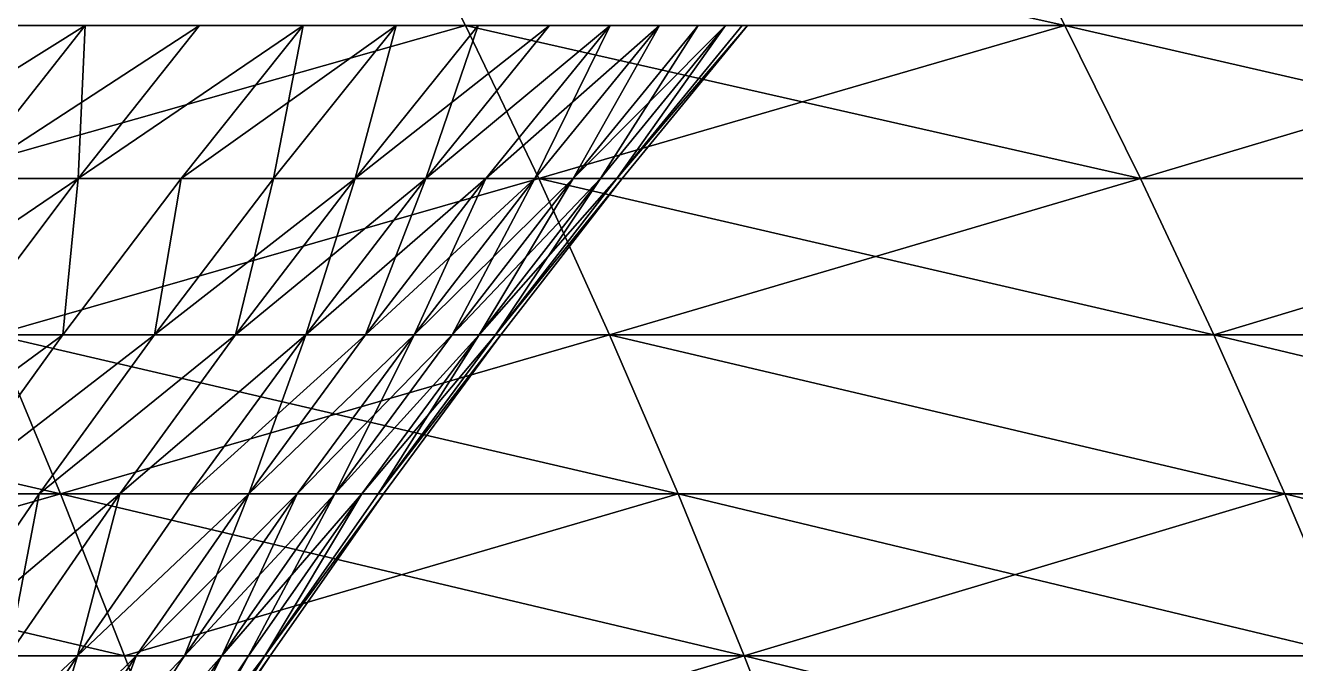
# Model space of a CAD drawing. Header units: millimetres. Extents: x -3250 to 8000, y -3250 to 3250.
# Drawn here: x 6514.3 to 6642.4, y 449.9 to 514.2 of the extents above; entities that cross this region are included whole.
import ezdxf

# ---------------------------------------------------------------- set-up
doc = ezdxf.new("R2010")
doc.units = ezdxf.units.MM
doc.header["$MEASUREMENT"] = 0
doc.layers.add('MESH_3D', color=2, linetype='CONTINUOUS')

msp = doc.modelspace()

# ---------------------------------------------------------------- linework, layer by layer
at = {"layer": 'MESH_3D'}
for points in [[(6551.13, 529.35, 25535.67), (6489.86, 529.35, 25578.57), (6497.19, 514.23, 25589.32)], [(6551.13, 529.35, 25535.67), (6497.19, 514.23, 25589.32), (6558.72, 514.23, 25546.24)], [(6619.16, 514.23, 25501.63), (6551.13, 529.35, 25535.67), (6558.72, 514.23, 25546.24)], [(6611.31, 529.35, 25491.26), (6551.13, 529.35, 25535.67), (6619.16, 514.23, 25501.63)], [(6678.47, 514.23, 25455.53), (6611.31, 529.35, 25491.26), (6619.16, 514.23, 25501.63)], [(6670.36, 529.35, 25445.36), (6611.31, 529.35, 25491.26), (6678.47, 514.23, 25455.53)], [(6495.7, 498.79, 3076.95), (6508.21, 498.79, 3119.38), (6520.37, 514.23, 3115.96)], [(6495.7, 498.79, 3076.95), (6520.37, 514.23, 3115.96), (6507.77, 514.23, 3073.22)], [(6497.19, 514.23, 1110.68), (6558.72, 514.23, 1153.76), (6504.31, 498.79, 1100.24)], [(6558.72, 514.23, 25546.24), (6497.19, 514.23, 25589.32), (6504.31, 498.79, 25599.76)], [(6504.31, 498.79, 1100.24), (6558.72, 514.23, 1153.76), (6566.1, 498.79, 1143.51)], [(6558.72, 514.23, 25546.24), (6504.31, 498.79, 25599.76), (6566.1, 498.79, 25556.49)], [(6508.21, 498.79, 23580.62), (6507.77, 514.23, 23626.78), (6520.37, 514.23, 23584.04)], [(6508.21, 498.79, 3119.38), (6519.66, 498.79, 3162.12), (6520.37, 514.23, 3115.96)], [(6531.9, 514.23, 23541), (6508.21, 498.79, 23580.62), (6520.37, 514.23, 23584.04)], [(6519.66, 498.79, 23537.88), (6508.21, 498.79, 23580.62), (6531.9, 514.23, 23541)], [(6519.66, 498.79, 3162.12), (6542.36, 514.23, 3202.32), (6531.9, 514.23, 3159)], [(6519.66, 498.79, 3162.12), (6530.04, 498.79, 3205.13), (6542.36, 514.23, 3202.32)], [(6520.37, 514.23, 3115.96), (6519.66, 498.79, 3162.12), (6531.9, 514.23, 3159)], [(6542.36, 514.23, 23497.68), (6519.66, 498.79, 23537.88), (6531.9, 514.23, 23541)], [(6530.04, 498.79, 23494.87), (6519.66, 498.79, 23537.88), (6542.36, 514.23, 23497.68)], [(6530.04, 498.79, 3205.13), (6539.35, 498.79, 3248.38), (6551.73, 514.23, 3245.88)], [(6530.04, 498.79, 3205.13), (6551.73, 514.23, 3245.88), (6542.36, 514.23, 3202.32)], [(6539.35, 498.79, 23451.62), (6530.04, 498.79, 23494.87), (6542.36, 514.23, 23497.68)], [(6539.35, 498.79, 3248.38), (6547.58, 498.79, 3291.86), (6551.73, 514.23, 3245.88)], [(6539.35, 498.79, 23451.62), (6542.36, 514.23, 23497.68), (6551.73, 514.23, 23454.12)], [(6547.58, 498.79, 23408.14), (6539.35, 498.79, 23451.62), (6551.73, 514.23, 23454.12)], [(6547.58, 498.79, 3291.86), (6554.71, 498.79, 3335.52), (6567.2, 514.23, 3333.64)], [(6547.58, 498.79, 3291.86), (6567.2, 514.23, 3333.64), (6560.01, 514.23, 3289.66)], [(6551.73, 514.23, 3245.88), (6547.58, 498.79, 3291.86), (6560.01, 514.23, 3289.66)], [(6547.58, 498.79, 23408.14), (6551.73, 514.23, 23454.12), (6560.01, 514.23, 23410.34)], [(6554.71, 498.79, 23364.48), (6547.58, 498.79, 23408.14), (6560.01, 514.23, 23410.34)], [(6554.71, 498.79, 3335.52), (6573.29, 514.23, 3377.78), (6567.2, 514.23, 3333.64)], [(6554.71, 498.79, 3335.52), (6560.76, 498.79, 3379.35), (6573.29, 514.23, 3377.78)], [(6554.71, 498.79, 23364.48), (6560.01, 514.23, 23410.34), (6567.2, 514.23, 23366.36)], [(6573.29, 514.23, 23322.22), (6554.71, 498.79, 23364.48), (6567.2, 514.23, 23366.36)], [(6560.76, 498.79, 23320.65), (6554.71, 498.79, 23364.48), (6573.29, 514.23, 23322.22)], [(6558.72, 514.23, 1153.76), (6619.16, 514.23, 1198.37), (6626.79, 498.79, 1188.3)], [(6558.72, 514.23, 1153.76), (6626.79, 498.79, 1188.3), (6566.1, 498.79, 1143.51)], [(6619.16, 514.23, 25501.63), (6558.72, 514.23, 25546.24), (6566.1, 498.79, 25556.49)], [(6560.76, 498.79, 3379.35), (6565.72, 498.79, 3423.31), (6573.29, 514.23, 3377.78)], [(6578.28, 514.23, 23277.94), (6560.76, 498.79, 23320.65), (6573.29, 514.23, 23322.22)], [(6565.72, 498.79, 23276.69), (6560.76, 498.79, 23320.65), (6578.28, 514.23, 23277.94)], [(6565.72, 498.79, 3423.31), (6569.57, 498.79, 3467.39), (6578.28, 514.23, 3422.06)], [(6573.29, 514.23, 3377.78), (6565.72, 498.79, 3423.31), (6578.28, 514.23, 3422.06)], [(6569.57, 498.79, 23232.61), (6565.72, 498.79, 23276.69), (6578.28, 514.23, 23277.94)], [(6619.16, 514.23, 25501.63), (6566.1, 498.79, 25556.49), (6626.79, 498.79, 25511.7)], [(6569.57, 498.79, 3467.39), (6584.94, 514.23, 3510.92), (6582.17, 514.23, 3466.45)], [(6569.57, 498.79, 3467.39), (6572.33, 498.79, 3511.55), (6584.94, 514.23, 3510.92)], [(6578.28, 514.23, 3422.06), (6569.57, 498.79, 3467.39), (6582.17, 514.23, 3466.45)], [(6569.57, 498.79, 23232.61), (6578.28, 514.23, 23277.94), (6582.17, 514.23, 23233.55)], [(6572.33, 498.79, 23188.45), (6569.57, 498.79, 23232.61), (6582.17, 514.23, 23233.55)], [(6572.33, 498.79, 3511.55), (6573.98, 498.79, 3555.76), (6584.94, 514.23, 3510.92)], [(6572.33, 498.79, 23188.45), (6582.17, 514.23, 23233.55), (6584.94, 514.23, 23189.08)], [(6573.98, 498.79, 23144.24), (6572.33, 498.79, 23188.45), (6584.94, 514.23, 23189.08)], [(6573.98, 498.79, 3555.76), (6587.16, 514.23, 3600), (6586.61, 514.23, 3555.44)], [(6573.98, 498.79, 3555.76), (6574.53, 498.79, 3600), (6587.16, 514.23, 3600)], [(6584.94, 514.23, 3510.92), (6573.98, 498.79, 3555.76), (6586.61, 514.23, 3555.44)], [(6573.98, 498.79, 23144.24), (6587.16, 514.23, 23100), (6574.53, 498.79, 23100)], [(6573.98, 498.79, 23144.24), (6584.94, 514.23, 23189.08), (6586.61, 514.23, 23144.56)], [(6573.98, 498.79, 23144.24), (6586.61, 514.23, 23144.56), (6587.16, 514.23, 23100)], [(6574.53, 498.79, 23100), (6587.16, 514.23, 23100), (6587.16, 514.23, 3600)], [(6574.53, 498.79, 23100), (6587.16, 514.23, 3600), (6574.53, 498.79, 3600)], [(6619.16, 514.23, 1198.37), (6678.47, 514.23, 1244.47), (6686.35, 498.79, 1234.6)], [(6619.16, 514.23, 1198.37), (6686.35, 498.79, 1234.6), (6626.79, 498.79, 1188.3)], [(6678.47, 514.23, 25455.53), (6619.16, 514.23, 25501.63), (6626.79, 498.79, 25511.7)], [(6678.47, 514.23, 25455.53), (6626.79, 498.79, 25511.7), (6686.35, 498.79, 25465.4)], [(6496.43, 483.04, 3122.7), (6519.66, 498.79, 3162.12), (6508.21, 498.79, 3119.38)], [(6496.43, 483.04, 3122.7), (6507.8, 483.04, 3165.14), (6519.66, 498.79, 3162.12)], [(6504.31, 498.79, 1100.24), (6566.1, 498.79, 1143.51), (6511.2, 483.04, 1090.13)], [(6566.1, 498.79, 25556.49), (6504.31, 498.79, 25599.76), (6511.2, 483.04, 25609.87)], [(6507.8, 483.04, 3165.14), (6518.11, 483.04, 3207.85), (6519.66, 498.79, 3162.12)], [(6507.8, 483.04, 23534.86), (6508.21, 498.79, 23580.62), (6519.66, 498.79, 23537.88)], [(6518.11, 483.04, 23492.15), (6507.8, 483.04, 23534.86), (6519.66, 498.79, 23537.88)], [(6511.2, 483.04, 1090.13), (6566.1, 498.79, 1143.51), (6573.24, 483.04, 1133.57)], [(6566.1, 498.79, 25556.49), (6511.2, 483.04, 25609.87), (6573.24, 483.04, 25566.43)], [(6518.11, 483.04, 3207.85), (6527.35, 483.04, 3250.81), (6530.04, 498.79, 3205.13)], [(6519.66, 498.79, 3162.12), (6518.11, 483.04, 3207.85), (6530.04, 498.79, 3205.13)], [(6518.11, 483.04, 23492.15), (6519.66, 498.79, 23537.88), (6530.04, 498.79, 23494.87)], [(6527.35, 483.04, 23449.19), (6518.11, 483.04, 23492.15), (6530.04, 498.79, 23494.87)], [(6527.35, 483.04, 3250.81), (6535.52, 483.04, 3293.98), (6547.58, 498.79, 3291.86)], [(6527.35, 483.04, 3250.81), (6547.58, 498.79, 3291.86), (6539.35, 498.79, 3248.38)], [(6530.04, 498.79, 3205.13), (6527.35, 483.04, 3250.81), (6539.35, 498.79, 3248.38)], [(6527.35, 483.04, 23449.19), (6530.04, 498.79, 23494.87), (6539.35, 498.79, 23451.62)], [(6535.52, 483.04, 23406.02), (6527.35, 483.04, 23449.19), (6539.35, 498.79, 23451.62)], [(6535.52, 483.04, 3293.98), (6542.61, 483.04, 3337.34), (6554.71, 498.79, 3335.52)], [(6535.52, 483.04, 3293.98), (6554.71, 498.79, 3335.52), (6547.58, 498.79, 3291.86)], [(6535.52, 483.04, 23406.02), (6539.35, 498.79, 23451.62), (6547.58, 498.79, 23408.14)], [(6542.61, 483.04, 23362.66), (6535.52, 483.04, 23406.02), (6547.58, 498.79, 23408.14)], [(6542.61, 483.04, 3337.34), (6560.76, 498.79, 3379.35), (6554.71, 498.79, 3335.52)], [(6542.61, 483.04, 3337.34), (6548.62, 483.04, 3380.87), (6560.76, 498.79, 3379.35)], [(6542.61, 483.04, 23362.66), (6547.58, 498.79, 23408.14), (6554.71, 498.79, 23364.48)], [(6548.62, 483.04, 23319.13), (6542.61, 483.04, 23362.66), (6554.71, 498.79, 23364.48)], [(6548.62, 483.04, 3380.87), (6565.72, 498.79, 3423.31), (6560.76, 498.79, 3379.35)], [(6548.62, 483.04, 3380.87), (6553.54, 483.04, 3424.53), (6565.72, 498.79, 3423.31)], [(6548.62, 483.04, 23319.13), (6554.71, 498.79, 23364.48), (6560.76, 498.79, 23320.65)], [(6553.54, 483.04, 23275.47), (6548.62, 483.04, 23319.13), (6560.76, 498.79, 23320.65)], [(6553.54, 483.04, 3424.53), (6557.37, 483.04, 3468.3), (6569.57, 498.79, 3467.39)], [(6553.54, 483.04, 3424.53), (6569.57, 498.79, 3467.39), (6565.72, 498.79, 3423.31)], [(6553.54, 483.04, 23275.47), (6560.76, 498.79, 23320.65), (6565.72, 498.79, 23276.69)], [(6557.37, 483.04, 23231.7), (6553.54, 483.04, 23275.47), (6565.72, 498.79, 23276.69)], [(6557.37, 483.04, 3468.3), (6560.1, 483.04, 3512.16), (6572.33, 498.79, 3511.55)], [(6557.37, 483.04, 3468.3), (6572.33, 498.79, 3511.55), (6569.57, 498.79, 3467.39)], [(6557.37, 483.04, 23231.7), (6565.72, 498.79, 23276.69), (6569.57, 498.79, 23232.61)], [(6560.1, 483.04, 23187.84), (6557.37, 483.04, 23231.7), (6569.57, 498.79, 23232.61)], [(6560.1, 483.04, 3512.16), (6573.98, 498.79, 3555.76), (6572.33, 498.79, 3511.55)], [(6560.1, 483.04, 3512.16), (6561.75, 483.04, 3556.06), (6573.98, 498.79, 3555.76)], [(6560.1, 483.04, 23187.84), (6569.57, 498.79, 23232.61), (6572.33, 498.79, 23188.45)], [(6561.75, 483.04, 23143.94), (6560.1, 483.04, 23187.84), (6572.33, 498.79, 23188.45)], [(6561.75, 483.04, 3556.06), (6574.53, 498.79, 3600), (6573.98, 498.79, 3555.76)], [(6561.75, 483.04, 3556.06), (6562.29, 483.04, 3600), (6574.53, 498.79, 3600)], [(6561.75, 483.04, 23143.94), (6572.33, 498.79, 23188.45), (6573.98, 498.79, 23144.24)], [(6561.75, 483.04, 23143.94), (6574.53, 498.79, 23100), (6562.29, 483.04, 23100)], [(6561.75, 483.04, 23143.94), (6573.98, 498.79, 23144.24), (6574.53, 498.79, 23100)], [(6562.29, 483.04, 23100), (6574.53, 498.79, 23100), (6574.53, 498.79, 3600)], [(6562.29, 483.04, 23100), (6574.53, 498.79, 3600), (6562.29, 483.04, 3600)], [(6566.1, 498.79, 1143.51), (6626.79, 498.79, 1188.3), (6634.18, 483.04, 1178.55)], [(6566.1, 498.79, 1143.51), (6634.18, 483.04, 1178.55), (6573.24, 483.04, 1133.57)], [(6626.79, 498.79, 25511.7), (6566.1, 498.79, 25556.49), (6573.24, 483.04, 25566.43)], [(6626.79, 498.79, 25511.7), (6573.24, 483.04, 25566.43), (6634.18, 483.04, 25521.45)], [(6626.79, 498.79, 1188.3), (6686.35, 498.79, 1234.6), (6634.18, 483.04, 1178.55)], [(6686.35, 498.79, 25465.4), (6626.79, 498.79, 25511.7), (6634.18, 483.04, 25521.45)], [(6634.18, 483.04, 1178.55), (6686.35, 498.79, 1234.6), (6693.98, 483.04, 1225.03)], [(6686.35, 498.79, 25465.4), (6634.18, 483.04, 25521.45), (6693.98, 483.04, 25474.97)], [(6448.1, 483.04, 1048.25), (6517.87, 466.99, 1080.34), (6454.52, 466.99, 1038.3)], [(6448.1, 483.04, 1048.25), (6511.2, 483.04, 1090.13), (6517.87, 466.99, 1080.34)], [(6511.2, 483.04, 25609.87), (6454.52, 466.99, 25661.7), (6517.87, 466.99, 25619.66)], [(6496.32, 466.99, 3168.06), (6506.56, 466.99, 3210.49), (6518.11, 483.04, 3207.85)], [(6496.32, 466.99, 3168.06), (6518.11, 483.04, 3207.85), (6507.8, 483.04, 3165.14)], [(6506.56, 466.99, 3210.49), (6515.74, 466.99, 3253.16), (6527.35, 483.04, 3250.81)], [(6506.56, 466.99, 3210.49), (6527.35, 483.04, 3250.81), (6518.11, 483.04, 3207.85)], [(6506.56, 466.99, 23489.51), (6507.8, 483.04, 23534.86), (6518.11, 483.04, 23492.15)], [(6527.35, 483.04, 23449.19), (6506.56, 466.99, 23489.51), (6518.11, 483.04, 23492.15)], [(6515.74, 466.99, 23446.84), (6506.56, 466.99, 23489.51), (6527.35, 483.04, 23449.19)], [(6511.2, 483.04, 1090.13), (6580.16, 466.99, 1123.95), (6517.87, 466.99, 1080.34)], [(6511.2, 483.04, 1090.13), (6573.24, 483.04, 1133.57), (6580.16, 466.99, 1123.95)], [(6573.24, 483.04, 25566.43), (6511.2, 483.04, 25609.87), (6517.87, 466.99, 25619.66)], [(6515.74, 466.99, 3253.16), (6535.52, 483.04, 3293.98), (6527.35, 483.04, 3250.81)], [(6515.74, 466.99, 3253.16), (6523.86, 466.99, 3296.04), (6535.52, 483.04, 3293.98)], [(6535.52, 483.04, 23406.02), (6515.74, 466.99, 23446.84), (6527.35, 483.04, 23449.19)], [(6523.86, 466.99, 23403.96), (6515.74, 466.99, 23446.84), (6535.52, 483.04, 23406.02)], [(6573.24, 483.04, 25566.43), (6517.87, 466.99, 25619.66), (6580.16, 466.99, 25576.05)], [(6523.86, 466.99, 3296.04), (6542.61, 483.04, 3337.34), (6535.52, 483.04, 3293.98)], [(6523.86, 466.99, 3296.04), (6530.9, 466.99, 3339.11), (6542.61, 483.04, 3337.34)], [(6542.61, 483.04, 23362.66), (6523.86, 466.99, 23403.96), (6535.52, 483.04, 23406.02)], [(6530.9, 466.99, 23360.89), (6523.86, 466.99, 23403.96), (6542.61, 483.04, 23362.66)], [(6530.9, 466.99, 3339.11), (6548.62, 483.04, 3380.87), (6542.61, 483.04, 3337.34)], [(6530.9, 466.99, 3339.11), (6536.86, 466.99, 3382.34), (6548.62, 483.04, 3380.87)], [(6536.86, 466.99, 23317.66), (6530.9, 466.99, 23360.89), (6542.61, 483.04, 23362.66)], [(6536.86, 466.99, 3382.34), (6541.75, 466.99, 3425.71), (6553.54, 483.04, 3424.53)], [(6536.86, 466.99, 3382.34), (6553.54, 483.04, 3424.53), (6548.62, 483.04, 3380.87)], [(6536.86, 466.99, 23317.66), (6542.61, 483.04, 23362.66), (6548.62, 483.04, 23319.13)], [(6553.54, 483.04, 23275.47), (6536.86, 466.99, 23317.66), (6548.62, 483.04, 23319.13)], [(6541.75, 466.99, 23274.29), (6536.86, 466.99, 23317.66), (6553.54, 483.04, 23275.47)], [(6541.75, 466.99, 3425.71), (6557.37, 483.04, 3468.3), (6553.54, 483.04, 3424.53)], [(6541.75, 466.99, 3425.71), (6545.55, 466.99, 3469.19), (6557.37, 483.04, 3468.3)], [(6545.55, 466.99, 23230.81), (6541.75, 466.99, 23274.29), (6553.54, 483.04, 23275.47)], [(6545.55, 466.99, 3469.19), (6548.27, 466.99, 3512.75), (6560.1, 483.04, 3512.16)], [(6545.55, 466.99, 3469.19), (6560.1, 483.04, 3512.16), (6557.37, 483.04, 3468.3)], [(6545.55, 466.99, 23230.81), (6553.54, 483.04, 23275.47), (6557.37, 483.04, 23231.7)], [(6560.1, 483.04, 23187.84), (6545.55, 466.99, 23230.81), (6557.37, 483.04, 23231.7)], [(6548.27, 466.99, 23187.25), (6545.55, 466.99, 23230.81), (6560.1, 483.04, 23187.84)], [(6548.27, 466.99, 3512.75), (6561.75, 483.04, 3556.06), (6560.1, 483.04, 3512.16)], [(6548.27, 466.99, 3512.75), (6549.91, 466.99, 3556.36), (6561.75, 483.04, 3556.06)], [(6549.91, 466.99, 23143.64), (6548.27, 466.99, 23187.25), (6560.1, 483.04, 23187.84)], [(6549.91, 466.99, 3556.36), (6550.45, 466.99, 3600), (6562.29, 483.04, 3600)], [(6549.91, 466.99, 3556.36), (6562.29, 483.04, 3600), (6561.75, 483.04, 3556.06)], [(6549.91, 466.99, 23143.64), (6562.29, 483.04, 23100), (6550.45, 466.99, 23100)], [(6549.91, 466.99, 23143.64), (6561.75, 483.04, 23143.94), (6562.29, 483.04, 23100)], [(6549.91, 466.99, 23143.64), (6560.1, 483.04, 23187.84), (6561.75, 483.04, 23143.94)], [(6550.45, 466.99, 23100), (6562.29, 483.04, 3600), (6550.45, 466.99, 3600)], [(6550.45, 466.99, 23100), (6562.29, 483.04, 23100), (6562.29, 483.04, 3600)], [(6573.24, 483.04, 1133.57), (6641.33, 466.99, 1169.1), (6580.16, 466.99, 1123.95)], [(6573.24, 483.04, 1133.57), (6634.18, 483.04, 1178.55), (6641.33, 466.99, 1169.1)], [(6641.33, 466.99, 25530.9), (6573.24, 483.04, 25566.43), (6580.16, 466.99, 25576.05)], [(6634.18, 483.04, 25521.45), (6573.24, 483.04, 25566.43), (6641.33, 466.99, 25530.9)], [(6634.18, 483.04, 1178.55), (6693.98, 483.04, 1225.03), (6701.36, 466.99, 1215.77)], [(6634.18, 483.04, 1178.55), (6701.36, 466.99, 1215.77), (6641.33, 466.99, 1169.1)], [(6701.36, 466.99, 25484.23), (6634.18, 483.04, 25521.45), (6641.33, 466.99, 25530.9)], [(6693.98, 483.04, 25474.97), (6634.18, 483.04, 25521.45), (6701.36, 466.99, 25484.23)], [(6454.52, 466.99, 1038.3), (6524.32, 450.66, 1070.89), (6460.73, 450.66, 1028.69)], [(6454.52, 466.99, 1038.3), (6517.87, 466.99, 1080.34), (6524.32, 450.66, 1070.89)], [(6517.87, 466.99, 25619.66), (6454.52, 466.99, 25661.7), (6460.73, 450.66, 25671.31)], [(6517.87, 466.99, 25619.66), (6460.73, 450.66, 25671.31), (6524.32, 450.66, 25629.11)], [(6504.53, 450.66, 3255.42), (6523.86, 466.99, 3296.04), (6515.74, 466.99, 3253.16)], [(6504.53, 450.66, 3255.42), (6512.59, 450.66, 3298.02), (6523.86, 466.99, 3296.04)], [(6506.56, 466.99, 3210.49), (6504.53, 450.66, 3255.42), (6515.74, 466.99, 3253.16)], [(6504.53, 450.66, 23444.58), (6506.56, 466.99, 23489.51), (6515.74, 466.99, 23446.84)], [(6512.59, 450.66, 23401.98), (6504.53, 450.66, 23444.58), (6515.74, 466.99, 23446.84)], [(6512.59, 450.66, 3298.02), (6519.59, 450.66, 3340.81), (6523.86, 466.99, 3296.04)], [(6512.59, 450.66, 23401.98), (6515.74, 466.99, 23446.84), (6523.86, 466.99, 23403.96)], [(6519.59, 450.66, 23359.19), (6512.59, 450.66, 23401.98), (6523.86, 466.99, 23403.96)], [(6517.87, 466.99, 1080.34), (6580.16, 466.99, 1123.95), (6586.83, 450.66, 1114.67)], [(6517.87, 466.99, 1080.34), (6586.83, 450.66, 1114.67), (6524.32, 450.66, 1070.89)], [(6580.16, 466.99, 25576.05), (6517.87, 466.99, 25619.66), (6524.32, 450.66, 25629.11)], [(6519.59, 450.66, 3340.81), (6536.86, 466.99, 3382.34), (6530.9, 466.99, 3339.11)], [(6519.59, 450.66, 3340.81), (6525.51, 450.66, 3383.77), (6536.86, 466.99, 3382.34)], [(6523.86, 466.99, 3296.04), (6519.59, 450.66, 3340.81), (6530.9, 466.99, 3339.11)], [(6519.59, 450.66, 23359.19), (6523.86, 466.99, 23403.96), (6530.9, 466.99, 23360.89)], [(6536.86, 466.99, 23317.66), (6519.59, 450.66, 23359.19), (6530.9, 466.99, 23360.89)], [(6525.51, 450.66, 23316.23), (6519.59, 450.66, 23359.19), (6536.86, 466.99, 23317.66)], [(6580.16, 466.99, 25576.05), (6524.32, 450.66, 25629.11), (6586.83, 450.66, 25585.33)], [(6525.51, 450.66, 3383.77), (6530.37, 450.66, 3426.85), (6536.86, 466.99, 3382.34)], [(6541.75, 466.99, 23274.29), (6525.51, 450.66, 23316.23), (6536.86, 466.99, 23317.66)], [(6530.37, 450.66, 23273.15), (6525.51, 450.66, 23316.23), (6541.75, 466.99, 23274.29)], [(6530.37, 450.66, 3426.85), (6545.55, 466.99, 3469.19), (6541.75, 466.99, 3425.71)], [(6530.37, 450.66, 3426.85), (6534.15, 450.66, 3470.04), (6545.55, 466.99, 3469.19)], [(6536.86, 466.99, 3382.34), (6530.37, 450.66, 3426.85), (6541.75, 466.99, 3425.71)], [(6534.15, 450.66, 23229.96), (6530.37, 450.66, 23273.15), (6541.75, 466.99, 23274.29)], [(6534.15, 450.66, 3470.04), (6536.85, 450.66, 3513.32), (6548.27, 466.99, 3512.75)], [(6534.15, 450.66, 3470.04), (6548.27, 466.99, 3512.75), (6545.55, 466.99, 3469.19)], [(6534.15, 450.66, 23229.96), (6541.75, 466.99, 23274.29), (6545.55, 466.99, 23230.81)], [(6536.85, 450.66, 23186.68), (6534.15, 450.66, 23229.96), (6545.55, 466.99, 23230.81)], [(6536.85, 450.66, 3513.32), (6538.47, 450.66, 3556.65), (6548.27, 466.99, 3512.75)], [(6536.85, 450.66, 23186.68), (6545.55, 466.99, 23230.81), (6548.27, 466.99, 23187.25)], [(6538.47, 450.66, 23143.35), (6536.85, 450.66, 23186.68), (6548.27, 466.99, 23187.25)], [(6538.47, 450.66, 3556.65), (6539.01, 450.66, 3600), (6550.45, 466.99, 3600)], [(6538.47, 450.66, 3556.65), (6550.45, 466.99, 3600), (6549.91, 466.99, 3556.36)], [(6548.27, 466.99, 3512.75), (6538.47, 450.66, 3556.65), (6549.91, 466.99, 3556.36)], [(6538.47, 450.66, 23143.35), (6548.27, 466.99, 23187.25), (6549.91, 466.99, 23143.64)], [(6538.47, 450.66, 23143.35), (6550.45, 466.99, 23100), (6539.01, 450.66, 23100)], [(6538.47, 450.66, 23143.35), (6549.91, 466.99, 23143.64), (6550.45, 466.99, 23100)], [(6539.01, 450.66, 23100), (6550.45, 466.99, 3600), (6539.01, 450.66, 3600)], [(6539.01, 450.66, 23100), (6550.45, 466.99, 23100), (6550.45, 466.99, 3600)], [(6580.16, 466.99, 1123.95), (6648.24, 450.66, 1159.98), (6586.83, 450.66, 1114.67)], [(6580.16, 466.99, 1123.95), (6641.33, 466.99, 1169.1), (6648.24, 450.66, 1159.98)], [(6641.33, 466.99, 25530.9), (6580.16, 466.99, 25576.05), (6586.83, 450.66, 25585.33)], [(6641.33, 466.99, 25530.9), (6586.83, 450.66, 25585.33), (6648.24, 450.66, 25540.02)], [(6641.33, 466.99, 1169.1), (6701.36, 466.99, 1215.77), (6708.5, 450.66, 1206.82)], [(6641.33, 466.99, 1169.1), (6708.5, 450.66, 1206.82), (6648.24, 450.66, 1159.98)], [(6701.36, 466.99, 25484.23), (6641.33, 466.99, 25530.9), (6648.24, 450.66, 25540.02)], [(6460.73, 450.66, 1028.69), (6524.32, 450.66, 1070.89), (6530.53, 434.04, 1061.78)], [(6460.73, 450.66, 1028.69), (6530.53, 434.04, 1061.78), (6466.71, 434.04, 1019.42)], [(6530.53, 434.04, 25638.22), (6460.73, 450.66, 25671.31), (6466.71, 434.04, 25680.58)], [(6524.32, 450.66, 25629.11), (6460.73, 450.66, 25671.31), (6530.53, 434.04, 25638.22)], [(6501.73, 434.04, 3299.94), (6508.68, 434.04, 3342.46), (6519.59, 450.66, 3340.81)], [(6501.73, 434.04, 3299.94), (6519.59, 450.66, 3340.81), (6512.59, 450.66, 3298.02)], [(6508.68, 434.04, 3342.46), (6525.51, 450.66, 3383.77), (6519.59, 450.66, 3340.81)], [(6508.68, 434.04, 3342.46), (6514.57, 434.04, 3385.14), (6525.51, 450.66, 3383.77)], [(6508.68, 434.04, 23357.54), (6512.59, 450.66, 23401.98), (6519.59, 450.66, 23359.19)], [(6514.57, 434.04, 23314.86), (6508.68, 434.04, 23357.54), (6519.59, 450.66, 23359.19)], [(6514.57, 434.04, 3385.14), (6519.39, 434.04, 3427.95), (6530.37, 450.66, 3426.85)], [(6514.57, 434.04, 3385.14), (6530.37, 450.66, 3426.85), (6525.51, 450.66, 3383.77)], [(6514.57, 434.04, 23314.86), (6519.59, 450.66, 23359.19), (6525.51, 450.66, 23316.23)], [(6519.39, 434.04, 23272.05), (6514.57, 434.04, 23314.86), (6525.51, 450.66, 23316.23)], [(6519.39, 434.04, 3427.95), (6534.15, 450.66, 3470.04), (6530.37, 450.66, 3426.85)], [(6519.39, 434.04, 3427.95), (6523.15, 434.04, 3470.87), (6534.15, 450.66, 3470.04)], [(6519.39, 434.04, 23272.05), (6525.51, 450.66, 23316.23), (6530.37, 450.66, 23273.15)], [(6534.15, 450.66, 23229.96), (6519.39, 434.04, 23272.05), (6530.37, 450.66, 23273.15)], [(6523.15, 434.04, 23229.13), (6519.39, 434.04, 23272.05), (6534.15, 450.66, 23229.96)], [(6523.15, 434.04, 3470.87), (6525.83, 434.04, 3513.87), (6534.15, 450.66, 3470.04)], [(6525.83, 434.04, 23186.13), (6523.15, 434.04, 23229.13), (6534.15, 450.66, 23229.96)], [(6524.32, 450.66, 1070.89), (6586.83, 450.66, 1114.67), (6530.53, 434.04, 1061.78)], [(6586.83, 450.66, 25585.33), (6524.32, 450.66, 25629.11), (6530.53, 434.04, 25638.22)], [(6525.83, 434.04, 3513.87), (6527.44, 434.04, 3556.92), (6538.47, 450.66, 3556.65)], [(6525.83, 434.04, 3513.87), (6538.47, 450.66, 3556.65), (6536.85, 450.66, 3513.32)], [(6534.15, 450.66, 3470.04), (6525.83, 434.04, 3513.87), (6536.85, 450.66, 3513.32)], [(6525.83, 434.04, 23186.13), (6534.15, 450.66, 23229.96), (6536.85, 450.66, 23186.68)], [(6527.44, 434.04, 23143.08), (6525.83, 434.04, 23186.13), (6536.85, 450.66, 23186.68)], [(6527.44, 434.04, 3556.92), (6527.98, 434.04, 3600), (6539.01, 450.66, 3600)], [(6527.44, 434.04, 3556.92), (6539.01, 450.66, 3600), (6538.47, 450.66, 3556.65)], [(6527.44, 434.04, 23143.08), (6538.47, 450.66, 23143.35), (6527.98, 434.04, 23100)], [(6527.44, 434.04, 23143.08), (6536.85, 450.66, 23186.68), (6538.47, 450.66, 23143.35)], [(6527.98, 434.04, 23100), (6539.01, 450.66, 3600), (6527.98, 434.04, 3600)], [(6527.98, 434.04, 23100), (6539.01, 450.66, 23100), (6539.01, 450.66, 3600)], [(6538.47, 450.66, 23143.35), (6539.01, 450.66, 23100), (6527.98, 434.04, 23100)], [(6530.53, 434.04, 1061.78), (6586.83, 450.66, 1114.67), (6593.27, 434.04, 1105.71)], [(6586.83, 450.66, 25585.33), (6530.53, 434.04, 25638.22), (6593.27, 434.04, 25594.29)], [(6586.83, 450.66, 1114.67), (6648.24, 450.66, 1159.98), (6654.9, 434.04, 1151.19)], [(6586.83, 450.66, 1114.67), (6654.9, 434.04, 1151.19), (6593.27, 434.04, 1105.71)], [(6654.9, 434.04, 25548.81), (6586.83, 450.66, 25585.33), (6593.27, 434.04, 25594.29)], [(6648.24, 450.66, 25540.02), (6586.83, 450.66, 25585.33), (6654.9, 434.04, 25548.81)]]:
    msp.add_3dface(points, dxfattribs=at)

doc.saveas('drawing.dxf')
